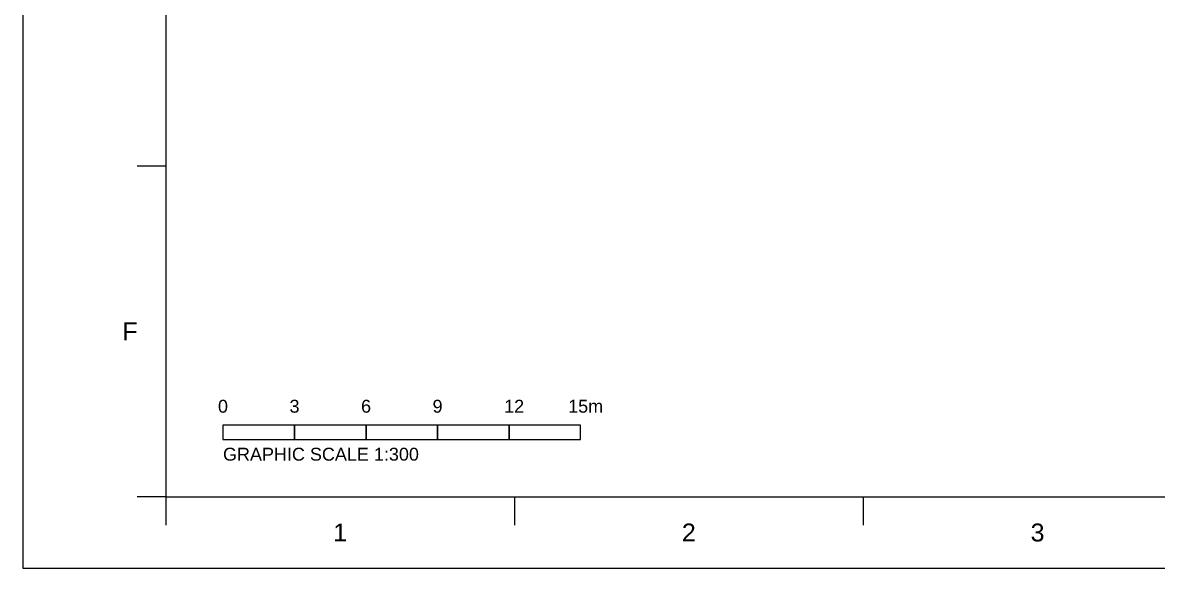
# Model space of a CAD drawing. Header units: metres. Extents: x 0 to 3661, y -5 to 371.
# Drawn here: x 3113 to 3160.58, y 0 to 22.86 of the extents above; entities that cross this region are included whole.
import ezdxf

# ---------------------------------------------------------------- set-up
doc = ezdxf.new("R2010")
doc.units = ezdxf.units.M
doc.header["$MEASUREMENT"] = 0
for name, color, linetype in [('A3_FRAME', 7, 'Continuous'), ('A3_SHEET', 7, 'Continuous'), ('TB_LABELS', 7, 'Continuous'), ('TB_LINES_THIN', 7, 'Continuous'), ('TB_SYMBOLS', 7, 'Continuous')]:
    doc.layers.add(name, color=color, linetype=linetype)
doc.styles.get("Standard").update_dxf_attribs({"font": 'arial.ttf'})

msp = doc.modelspace()

# ---------------------------------------------------------------- linework, layer by layer
at = {"layer": 'A3_FRAME'}
msp.add_lwpolyline([(3119, 3), (3236, 3), (3236, 86.1), (3119, 86.1)], close=True, dxfattribs=at)
at = {"layer": 'A3_SHEET'}
msp.add_lwpolyline([(3113, 0), (3239, 0), (3239, 89.1), (3113, 89.1)], close=True, dxfattribs=at)
at = {"layer": 'TB_LINES_THIN'}
for p, q in [((3119, 16.85), (3117.8, 16.85)), ((3119, 3), (3117.8, 3)), ((3119, 3), (3119, 1.8)), ((3133.625, 3), (3133.625, 1.8)), ((3148.25, 3), (3148.25, 1.8))]:
    msp.add_line(p, q, dxfattribs=at)
at = {"layer": 'TB_SYMBOLS'}
for points in [[(3121.4, 5.4), (3124.4, 5.4), (3124.4, 6), (3121.4, 6)], [(3124.4, 5.4), (3127.4, 5.4), (3127.4, 6), (3124.4, 6)], [(3127.4, 5.4), (3130.4, 5.4), (3130.4, 6), (3127.4, 6)], [(3130.4, 5.4), (3133.4, 5.4), (3133.4, 6), (3130.4, 6)], [(3133.4, 5.4), (3136.4, 5.4), (3136.4, 6), (3133.4, 6)]]:
    msp.add_lwpolyline(points, close=True, dxfattribs=at)

# ---------------------------------------------------------------- texts
at = {"layer": 'TB_LABELS'}
for s, height, p in [('F', 0.75, (3117.18, 9.55)), ('0', 0.54, (3121.19, 6.52)), ('3', 0.54, (3124.19, 6.52)), ('6', 0.54, (3127.19, 6.52)), ('9', 0.54, (3130.19, 6.52)), ('12', 0.54, (3133.19, 6.52)), ('15m', 0.54, (3135.876, 6.52)), ('GRAPHIC SCALE 1:300', 0.54, (3121.4, 4.51)), ('1', 0.75, (3126.021, 1.125)), ('2', 0.75, (3140.646, 1.125)), ('3', 0.75, (3155.271, 1.125))]:
    msp.add_text(s, height=height, dxfattribs=at).set_placement(p)

doc.saveas('drawing.dxf')
